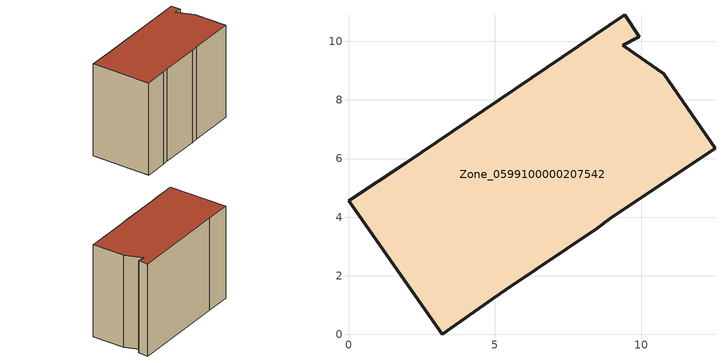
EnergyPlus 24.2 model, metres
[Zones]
Zone_0599100000207542
 floor ground (C_G): 9.37,9.88 10.76,8.89 12.52,6.35 8.93,3.94 8.49,3.62 5.38,1.51 4.93,1.21 3.19,0 0,4.56 1.98,5.86 9.43,10.91 9.93,10.17 z0
 wall outside (C_F): 4.93,1.21 5.38,1.51 8.49,3.62 8.93,3.94 12.52,6.35 10.76,8.89 9.37,9.88 9.93,10.17 9.43,10.91 1.98,5.86 0,4.56 3.19,0 4.93,1.21 z0:8.88
 roof outside (C_R): 12.52,6.35 10.76,8.89 9.37,9.88 9.93,10.17 9.43,10.91 1.98,5.86 0,4.56 3.19,0 4.93,1.21 5.38,1.51 8.49,3.62 8.93,3.94 z8.88
[BUILDING]
Pand.0599100000207542: North Axis=0; Terrain=City; Loads Convergence Tolerance Value=0.04; Temperature Convergence Tolerance Value=0.4; Solar Distribution=FullExterior; Maximum Number of Warmup Days=25; Minimum Number of Warmup Days=1
[Site:Location]
Rotterdam.The.Hague.AP_ZH_NLD Design_Conditions: Latitude=51.96; Longitude=4.45; Time Zone=1; Elevation=-4.5
[SITE:GROUNDTEMPERATURE:BUILDINGSURFACE]
18, 18, 18, 18, 18, 18, 18, 18, 18, 18, 18, 18
[MATERIAL] Thermal Absorptance=0.9; Solar Absorptance=0.7; Visible Absorptance=0.7
Name | Roughness | Thickness | Conductivity | Density | Specific Heat
G.TC.1992-2005 | MediumSmooth | 0.15 | 0.06 | 540 | 1210
F.TC.1992-2005 | Rough | 0.3 | 0.12 | 1920 | 840
R.TC.1992-2005 | MediumRough | 0.2 | 0.08 | 1500 | 1000
[CONSTRUCTION]
C_G: G.TC.1992-2005
C_F: F.TC.1992-2005
C_R: R.TC.1992-2005
[ZONE]
Zone_0599100000207542: Type=1; Multiplier=1; Ceiling Height=Autocalculate; Volume=Autocalculate; Floor Area=autocalculate; Part of Total Floor Area=Yes
[ZONEINFILTRATION:DESIGNFLOWRATE]
Infil_Zone_0599100000207542: Zone or ZoneList or Space or SpaceList=Zone_0599100000207542; Schedule=AlwaysOn; Design Flow Rate Calculation Method=Flow/Area; Flow Rate per Floor Area=0.0015; Constant Term Coefficient=1; Temperature Term Coefficient=0; Velocity Term Coefficient=0; Velocity Squared Term Coefficient=0
[HVACTEMPLATE:ZONE:IDEALLOADSAIRSYSTEM]
Zone_0599100000207542: Maximum Heating Supply Air Temperature=50; Minimum Cooling Supply Air Temperature=13; Maximum Heating Supply Air Humidity Ratio=0.0156; Minimum Cooling Supply Air Humidity Ratio=0.0077; Heating Limit=NoLimit; Cooling Limit=NoLimit; Dehumidification Control Type=ConstantSensibleHeatRatio; Cooling Sensible Heat Ratio=0.7; Dehumidification Setpoint=60; Humidification Control Type=None; Humidification Setpoint=30; Outdoor Air Method=None; Outdoor Air Flow Rate per Person=0.00944; Outdoor Air Flow Rate per Zone Floor Area=0; Outdoor Air Flow Rate per Zone=0; Demand Controlled Ventilation Type=None; Outdoor Air Economizer Type=NoEconomizer; Heat Recovery Type=None; Sensible Heat Recovery Effectiveness=0.7; Latent Heat Recovery Effectiveness=0.65
[ZONECONTROL:THERMOSTAT]
ThermostatControl_Zone_0599100000207542: Zone or ZoneList=Zone_0599100000207542; Control Type Schedule=DualSetpointControlType; Control 1=Thermostat_Zone_0599100000207542; Temperature Difference Between Cutout And Setpoint=0
[THERMOSTATSETPOINT:DUALSETPOINT]
Thermostat_Zone_0599100000207542: Heating Setpoint Temperature Schedule=HeatingSetpoint_Zone_0599100000207542; Cooling Setpoint Temperature Schedule=CoolingSetpoint_Zone_0599100000207542
[SCHEDULE:COMPACT]
HeatingSetpoint_Zone_0599100000207542: Through: 12/31, For: AllDays, Until: 24:00, 21
CoolingSetpoint_Zone_0599100000207542: Through: 12/31, For: AllDays, Until: 24:00, 24
DualSetpointControlType: Through: 12/31, For: AllDays, Until: 24:00, 4
AlwaysOn: Through: 12/31, For: AllDays, Until: 24:00, 1
